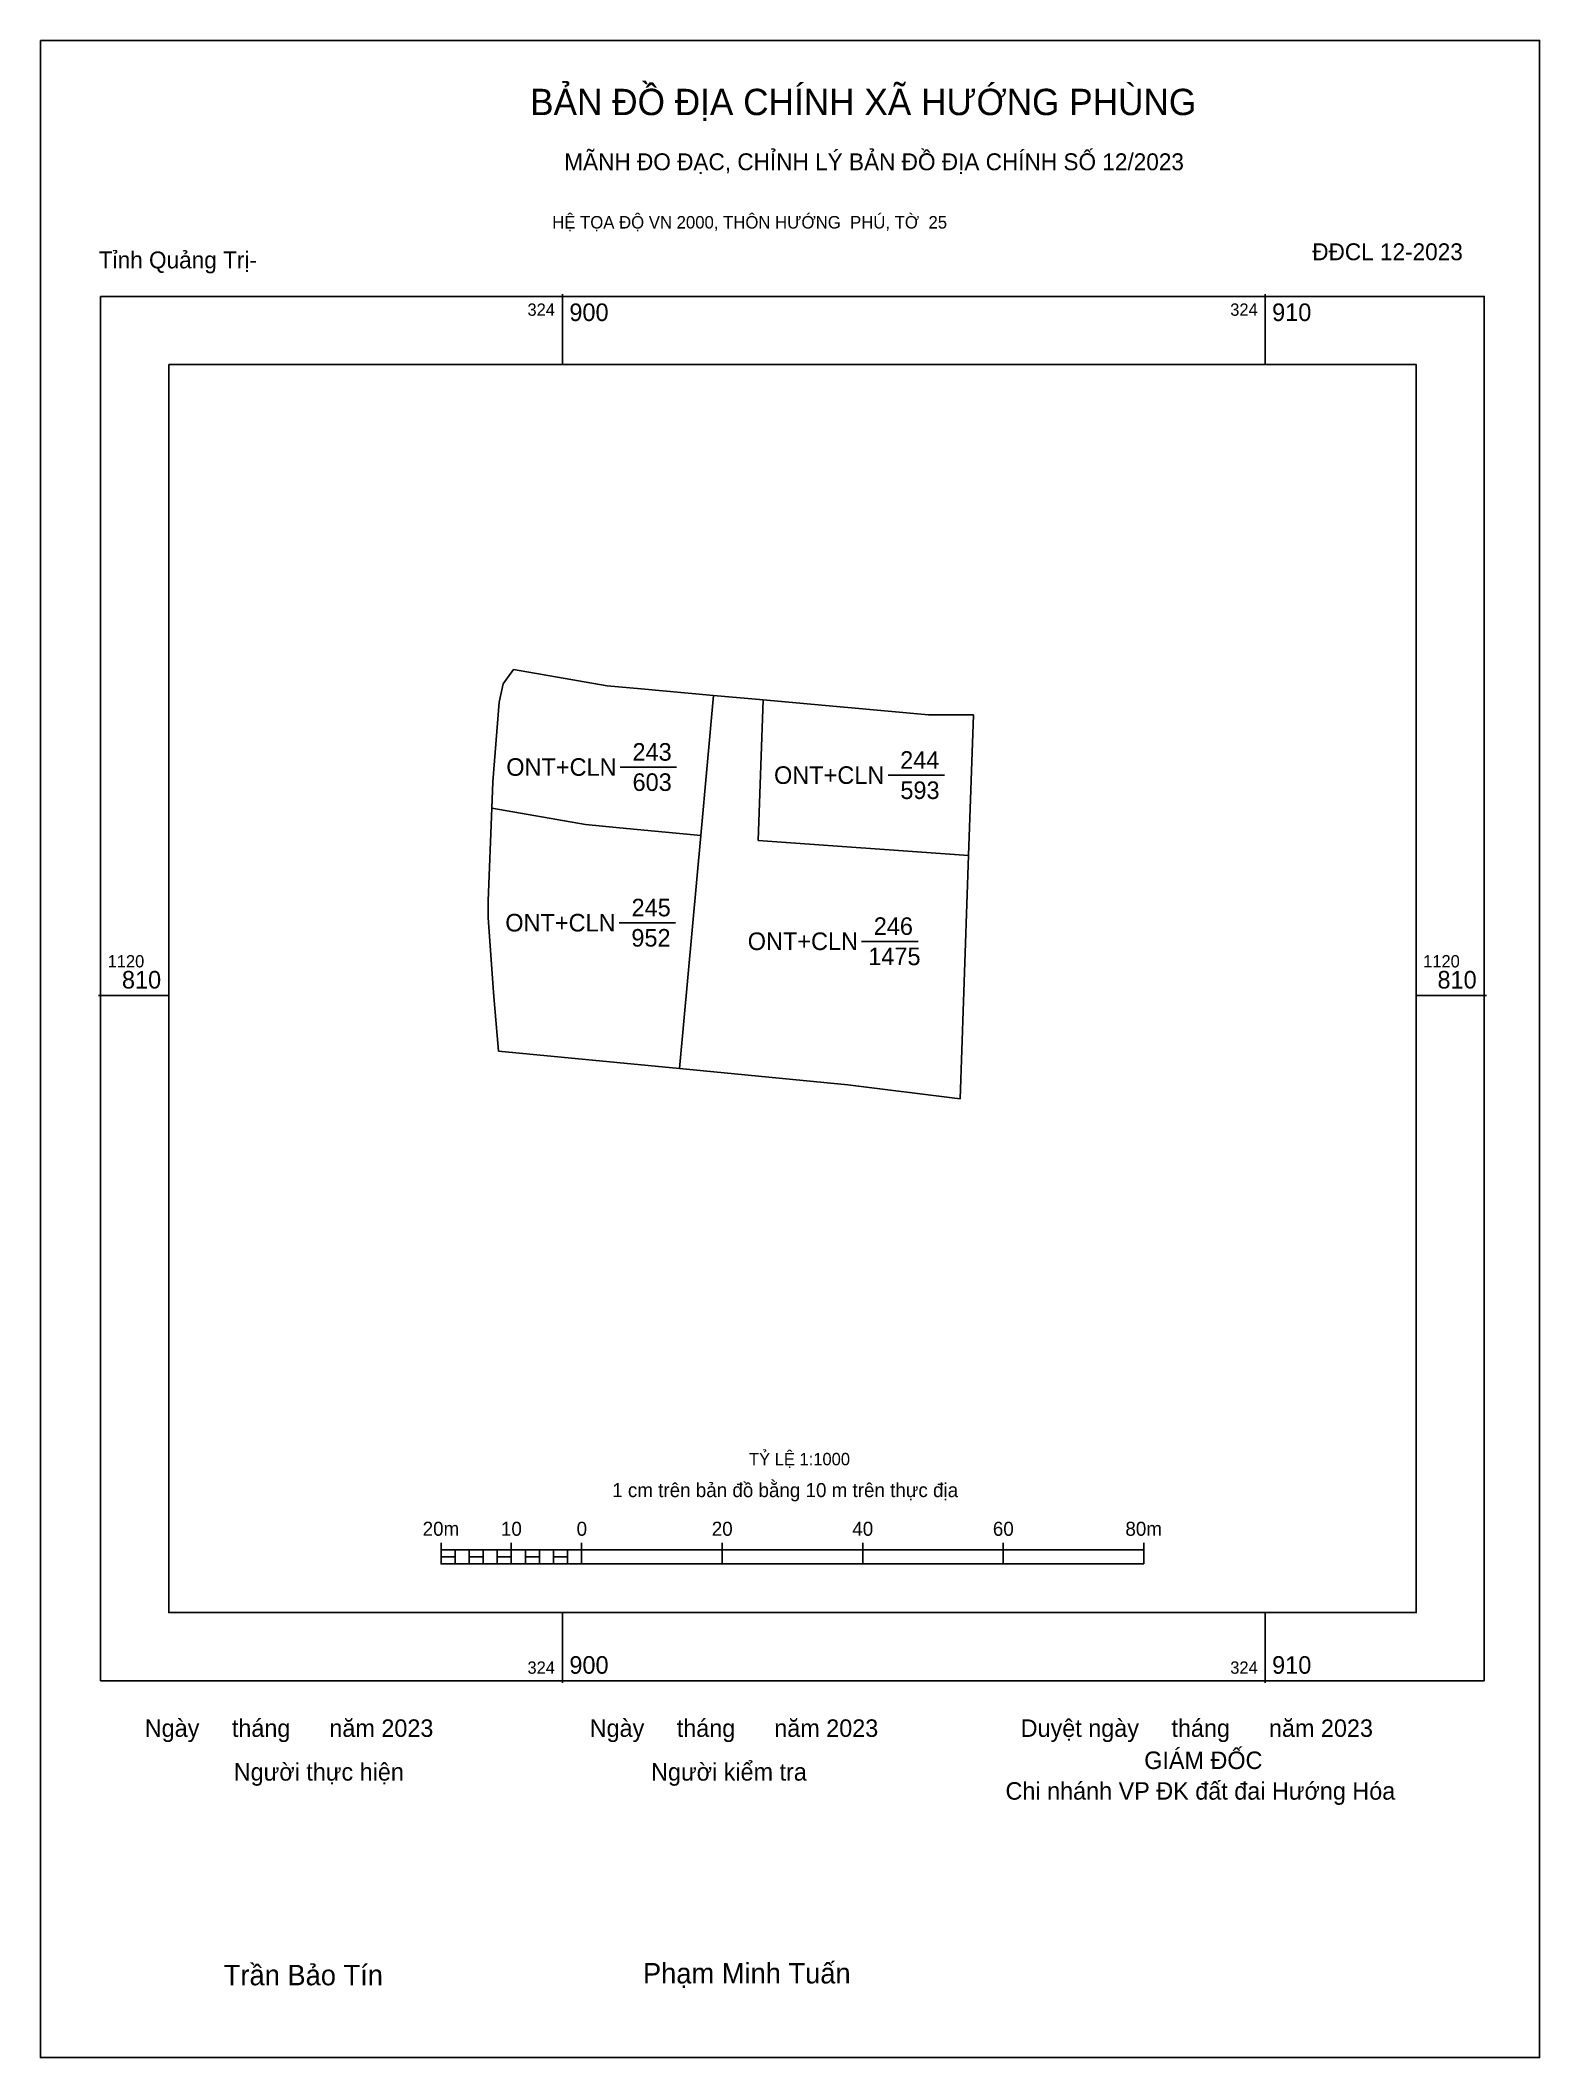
# Model space of a CAD drawing. Extents: x 536882 to 537095, y 1852403 to 1852690.
import ezdxf

# ---------------------------------------------------------------- set-up
doc = ezdxf.new("R2010")
doc.units = 0
for name, color, linetype in [('Level 10', 7, 'Continuous'), ('Level 13', 7, 'Continuous'), ('Level 15', 7, 'Continuous'), ('Level 27', 7, 'Continuous'), ('Level 6', 7, 'Continuous'), ('Level 62', 7, 'Continuous'), ('Level 63', 7, 'Continuous'), ('Level 9', 7, 'Continuous')]:
    doc.layers.add(name, color=color, linetype=linetype)

msp = doc.modelspace()

# ---------------------------------------------------------------- linework, layer by layer
at = {"layer": 'Level 10'}
for p, q in [((536947.95, 1852598.02), (536949.44, 1852600.09)), ((536962.78, 1852597.77), (536949.44, 1852600.09)), ((536947.41, 1852595.41), (536947.95, 1852598.02)), ((536967.61, 1852597.33), (536962.78, 1852597.77)), ((536977.91, 1852596.39), (536967.61, 1852597.33)), ((537008.49, 1852593.6), (536984.96, 1852595.75)), ((536946.49, 1852584.1), (536947.41, 1852595.41)), ((537008.49, 1852593.6), (537014.88, 1852593.6)), ((537014.19, 1852573.61), (537014.88, 1852593.6)), ((536946.34, 1852580.33), (536946.49, 1852584.1)), ((536945.83, 1852567.19), (536946.34, 1852580.33)), ((536959.69, 1852578.01), (536946.34, 1852580.33)), ((536964.51, 1852577.53), (536959.69, 1852578.01)), ((536976.09, 1852576.47), (536964.51, 1852577.53)), ((536945.83, 1852567.19), (536945.82, 1852564.81)), ((536945.82, 1852564.81), (536946.57, 1852554.11)), ((536946.57, 1852554.11), (536947.31, 1852545.78)), ((536947.31, 1852545.78), (536973.07, 1852543.3))]:
    msp.add_line(p, q, dxfattribs=at)
msp.add_lwpolyline([(537013, 1852539), (536997, 1852541), (536973.07, 1852543.3), (536976.09, 1852576.47), (536977.91, 1852596.39), (536984.96, 1852595.75), (536984.27, 1852575.76), (537014.19, 1852573.61)], close=True, dxfattribs=at)
at = {"layer": 'Level 13'}
for points in [[(536964.62, 1852586.17), (536972.65, 1852586.17)], [(537002.73, 1852585.02), (537010.76, 1852585.02)], [(536964.48, 1852564.03), (536972.51, 1852564.03)], [(536998.98, 1852561.39), (537007.01, 1852561.39)]]:
    msp.add_lwpolyline(points, dxfattribs=at)
at = {"layer": 'Level 15'}
msp.add_lwpolyline([(536882.11, 1852689.55), (537095.46, 1852689.55), (537095.46, 1852402.64), (536882.11, 1852402.64)], close=True, dxfattribs=at)
at = {"layer": 'Level 27'}
for p, q in [((536977.91, 1852596.39), (536977.9, 1852596.39)), ((536984.96, 1852595.75), (536984.97, 1852595.75)), ((536976.09, 1852576.47), (536976.08, 1852576.47)), ((537014.19, 1852573.61), (537014.19, 1852573.62)), ((537014.19, 1852573.61), (537014.2, 1852573.61)), ((536973.07, 1852543.3), (536973.06, 1852543.3))]:
    msp.add_line(p, q, dxfattribs=at)
at = {"layer": 'Level 62'}
msp.add_lwpolyline([(536900.38, 1852643.44), (537077.89, 1852643.44), (537077.89, 1852465.93), (536900.38, 1852465.93)], close=True, dxfattribs=at)
at = {"layer": 'Level 63'}
for p, q in [((536956.39, 1852653.44), (536956.39, 1852643.44)), ((537056.39, 1852653.44), (537056.39, 1852643.44)), ((536890.38, 1852553.7), (536900.38, 1852553.7)), ((537077.89, 1852553.7), (537087.89, 1852553.7)), ((536939.13, 1852475.86), (536939.13, 1852472.86)), ((536949.13, 1852475.86), (536949.13, 1852472.86)), ((536959.13, 1852475.86), (536959.13, 1852472.86)), ((536979.13, 1852475.86), (536979.13, 1852472.86)), ((536999.13, 1852475.86), (536999.13, 1852472.86)), ((537019.13, 1852475.86), (537019.13, 1852472.86)), ((537039.13, 1852475.86), (537039.13, 1852472.86)), ((536939.13, 1852474.86), (537039.13, 1852474.86)), ((536939.13, 1852472.86), (537039.13, 1852472.86)), ((536941.13, 1852474.86), (536941.13, 1852472.86)), ((536943.13, 1852474.86), (536943.13, 1852472.86)), ((536945.13, 1852474.86), (536945.13, 1852472.86)), ((536947.13, 1852474.86), (536947.13, 1852472.86)), ((536949.13, 1852474.86), (536949.13, 1852472.86)), ((536951.13, 1852474.86), (536951.13, 1852472.86)), ((536953.13, 1852474.86), (536953.13, 1852472.86)), ((536955.13, 1852474.86), (536955.13, 1852472.86)), ((536957.13, 1852474.86), (536957.13, 1852472.86)), ((536959.13, 1852474.86), (536959.13, 1852472.86)), ((536956.39, 1852465.93), (536956.39, 1852455.93)), ((537056.39, 1852465.93), (537056.39, 1852455.93))]:
    msp.add_line(p, q, dxfattribs=at)
for points in [[(536890.69, 1852653.13), (537087.58, 1852653.13), (537087.58, 1852456.24), (536890.69, 1852456.24)], [(536939.13, 1852473.86), (536941.13, 1852473.86), (536941.13, 1852472.86), (536939.13, 1852472.86)], [(536939.13, 1852473.86), (536941.13, 1852473.86), (536941.13, 1852472.86), (536939.13, 1852472.86)], [(536943.13, 1852473.86), (536945.13, 1852473.86), (536945.13, 1852472.86), (536943.13, 1852472.86)], [(536947.13, 1852473.86), (536949.13, 1852473.86), (536949.13, 1852472.86), (536947.13, 1852472.86)], [(536951.13, 1852473.86), (536953.13, 1852473.86), (536953.13, 1852472.86), (536951.13, 1852472.86)], [(536955.13, 1852473.86), (536957.13, 1852473.86), (536957.13, 1852472.86), (536955.13, 1852472.86)]]:
    msp.add_lwpolyline(points, close=True, dxfattribs=at)

# ---------------------------------------------------------------- texts
at = {"layer": 'Level 13'}
for s, p in [('ONT+CLN', (536948.41, 1852584.95)), ('243', (536966.37, 1852587.1)), ('244', (537004.46, 1852585.95)), ('603', (536966.38, 1852582.8)), ('ONT+CLN', (536986.51, 1852583.8)), ('593', (537004.49, 1852581.65)), ('245', (536966.24, 1852564.96)), ('ONT+CLN', (536948.27, 1852562.81)), ('246', (537000.7, 1852562.32)), ('952', (536966.21, 1852560.66)), ('ONT+CLN', (536982.77, 1852560.17)), ('1475', (536999.92, 1852558.02))]:
    msp.add_text(s, height=2.5, dxfattribs=at).set_placement(p)
at = {"layer": 'Level 6'}
msp.add_text('TỶ LỆ 1:1000', height=1.7579, dxfattribs=at).set_placement((536982.95, 1852486.89))
at = {"layer": 'Level 63'}
for s, height, p in [('BẢN ĐỒ ĐỊA CHÍNH XÃ HƯỚNG PHÙNG', 3.7437, (536951.8, 1852678.92)), ('MÃNH ĐO ĐẠC, CHỈNH LÝ BẢN ĐỒ ĐỊA CHÍNH SỐ 12/2023', 2.4022, (536956.66, 1852671.08)), ('HỆ TỌA ĐỘ VN 2000, THÔN HƯỚNG  PHÚ, TỜ  25', 1.7782, (536954.95, 1852662.79)), ('324', 1.75, (536951.43, 1852650.38)), ('900', 2.5, (536957.39, 1852649.63)), ('324', 1.75, (537051.43, 1852650.38)), ('910', 2.5, (537057.39, 1852649.63)), ('1120', 1.75, (536891.69, 1852557.7)), ('1120', 1.75, (537078.89, 1852557.7)), ('810', 2.5, (536893.72, 1852554.7)), ('810', 2.5, (537080.92, 1852554.7)), ('1 cm trên bản đồ bằng 10 m trên thực địa', 2, (536963.49, 1852482.36)), ('20m', 2, (536936.51, 1852476.86)), ('10', 2, (536947.65, 1852476.86)), ('0', 2, (536958.42, 1852476.86)), ('20', 2, (536977.65, 1852476.86)), ('40', 2, (536997.65, 1852476.86)), ('60', 2, (537017.65, 1852476.86)), ('80m', 2, (537036.51, 1852476.86)), ('324', 1.75, (536951.43, 1852457.24)), ('900', 2.5, (536957.39, 1852457.24)), ('324', 1.75, (537051.43, 1852457.24)), ('910', 2.5, (537057.39, 1852457.24)), ('Ngày     tháng      năm 2023', 2.4883, (536896.97, 1852448.26)), ('Ngày     tháng      năm 2023', 2.4883, (536960.28, 1852448.26)), ('Duyệt ngày     tháng      năm 2023', 2.4883, (537021.61, 1852448.26)), ('GIÁM ĐỐC', 2.488, (537039.19, 1852443.69)), ('Người thực hiện', 2.4883, (536909.63, 1852442.04)), ('Người kiểm tra', 2.4883, (536969.02, 1852442.04)), ('Chi nhánh VP ĐK đất đai Hướng Hóa', 2.4883, (537019.45, 1852439.33)), ('Trần Bảo Tín', 2.9024, (536908.21, 1852412.93)), ('Phạm Minh Tuấn', 2.9024, (536967.86, 1852413.19))]:
    msp.add_text(s, height=height, dxfattribs=at).set_placement(p)
at = {"layer": 'Level 9'}
for s, p in [('Tỉnh Quảng Trị-', (536890.43, 1852657.12)), ('ĐĐCL 12-2023', (537063.1, 1852658.28))]:
    msp.add_text(s, height=2.4022, dxfattribs=at).set_placement(p)

doc.saveas('drawing.dxf')
